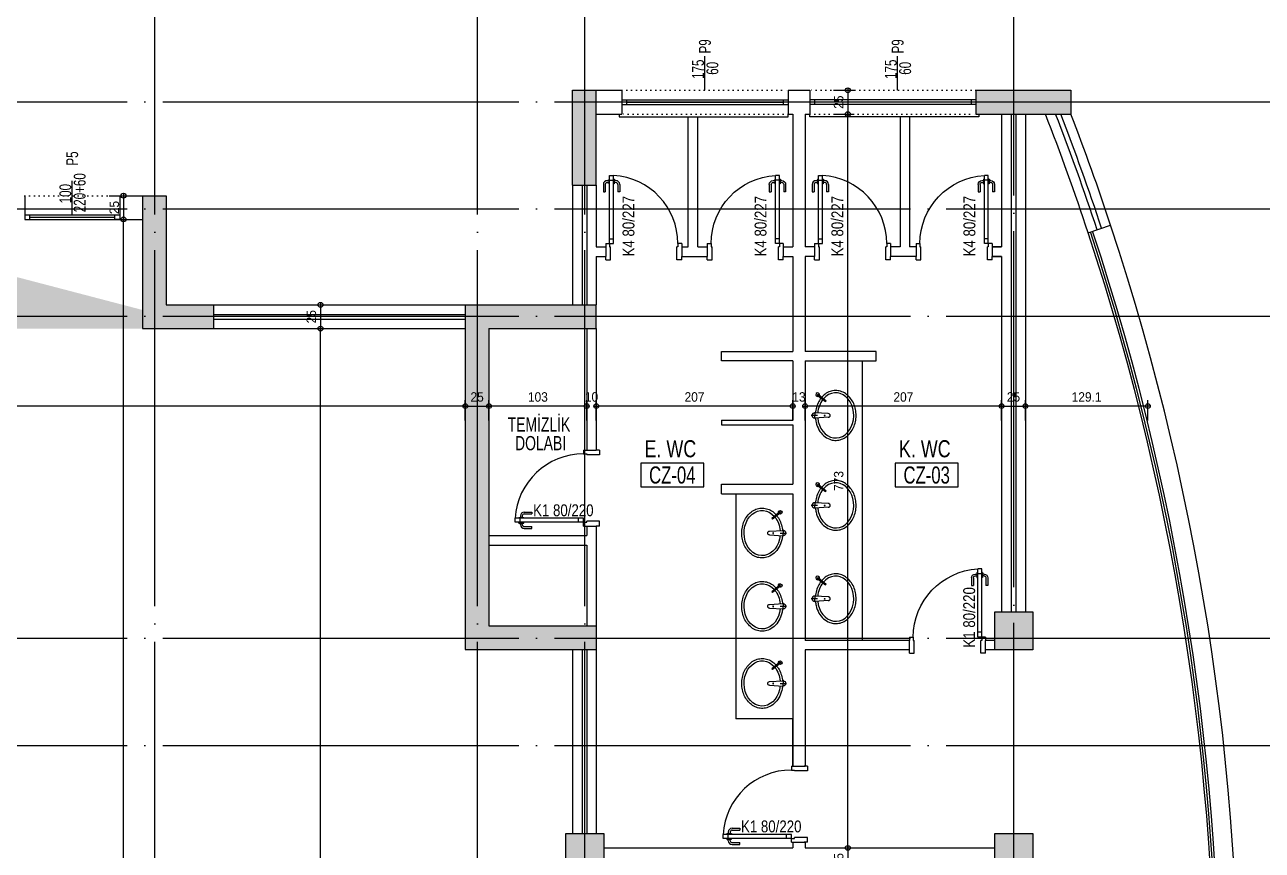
# Model space of a CAD drawing. Extents: x 460786 to 545292, y 30998 to 41694.
# Drawn here: x 492993 to 494297, y 40105 to 40974 of the extents above; entities that cross this region are included whole.
import ezdxf
from ezdxf.enums import TextEntityAlignment as Align

# ---------------------------------------------------------------- set-up
doc = ezdxf.new("R2010")
doc.units = 0
doc.header["$LTSCALE"] = 50
doc.header["$MEASUREMENT"] = 0
doc.header["$PDMODE"] = 35
doc.linetypes.add('DASHDOT', pattern=[5.5, 5, -0.25, 0, -0.25])
doc.linetypes.add('DASHED', pattern=[0.1, 0, -0.1])
doc.layers.get('0').update_dxf_attribs({"linetype": 'CONTINUOUS'})
doc.layers.get('Defpoints').update_dxf_attribs({"linetype": 'CONTINUOUS'})
for name, color, linetype in [('A-Aks Dikey', 12, 'DASHDOT'), ('A-Aks Yatay', 12, 'DASHDOT'), ('A-Betonarme', 6, 'CONTINUOUS'), ('A-Cam', 160, 'CONTINUOUS'), ('A-Dash', 9, 'DASHED'), ('A-Duvar', 7, 'CONTINUOUS'), ('A-Gör 2', 40, 'CONTINUOUS'), ('A-Kapı', 2, 'CONTINUOUS'), ('A-mahal adi', 1, 'CONTINUOUS'), ('A-mahal no', 4, 'CONTINUOUS'), ('A-Olcu  IC Yatay', 8, 'CONTINUOUS'), ('A-Olcu Ic Dikey', 8, 'CONTINUOUS'), ('A-Poz-Kapı', 4, 'CONTINUOUS'), ('A-Poz-Pen', 4, 'CONTINUOUS'), ('A-Tarama 1', 9, 'CONTINUOUS'), ('A-Tefris Sıhhi', 100, 'CONTINUOUS'), ('A-Yazı 1', 200, 'CONTINUOUS')]:
    doc.layers.add(name, color=color, linetype=linetype)
for name, color, linetype, plot in [('tefris adı', 243, 'CONTINUOUS', False), ('tefris bilgi', 243, 'CONTINUOUS', False), ('tefris poz no', 243, 'CONTINUOUS', False)]:
    doc.layers.add(name, color=color, linetype=linetype, plot=plot)
doc.styles.add('blkan', font='arial.ttf', dxfattribs={"width": 0.9, "height": 12.5})
doc.styles.get("Standard").update_dxf_attribs({"font": 'arial.ttf', "width": 0.9})
doc.dimstyles.new('EXIT', dxfattribs={"dimscale": 50, "dimtxt": 0.23, "dimasz": 0.03, "dimexe": 0.125, "dimexo": 0.5, "dimgap": 0.09, "dimtad": 1, "dimzin": 1, "dimdsep": 46, "dimtxsty": 'Standard', "dimblk": 'TICK', "dimcen": 0.2, "dimadec": 0, "dimazin": 0, "dimtfac": 1, "dimtix": 1, "dimtofl": 0, "dimtmove": 2, "dimatfit": 3, "dimldrblk": 'TICK', "dimfxl": 1, "dimtolj": 1, "dimtzin": 1, "dimarcsym": 0})
pattern_1 = [(225, (-3046.124, 1950.459), (5.30330086, -5.30330086), []), (225, (-3051.4276, 1950.459), (5.30330086, -5.30330086), [3.75, -1.875])]

# ---------------------------------------------------------------- blocks, each defined once
blk = doc.blocks.new('poz-pk1')
blk.add_line((24.3, 28.7), (24.3, -5.7))
at = {"width": 0.7}
for p in [(17, 10), (31.5, 10)]:
    blk.add_attdef('YAZı', text='', height=12, rotation=90, dxfattribs=at).set_placement(p, align=Align.MIDDLE_CENTER)
blk.add_attdef('POZ', text='', height=12, dxfattribs=at).set_placement((24.3, -14.4), align=Align.MIDDLE_CENTER)
blk = doc.blocks.new('kapı L 80p 10')
at = {"ltscale": 20}
for p, q in [((-2.5, 65.9), (-2.5, 57.9)), ((-0.5, 65.9), (-0.5, 57.9)), ((1.5, 69.9), (3.2, 69.9)), ((1.5, 67.9), (3.2, 67.9)), ((3.2, 71.4), (4, 71.4)), ((3.2, 71.4), (3.2, 66.4)), ((3.2, 66.4), (4, 66.4)), ((3.2, 66.4), (4, 66.4)), ((4, 75.4), (8.2, 75.4)), ((4, 3.5), (4, 75.4)), ((4, 70.2), (8.2, 70.2)), ((8.2, 3.5), (8.2, 75.4)), ((9, 71.4), (8.2, 71.4)), ((9, 66.4), (8.2, 66.4)), ((9, 71.4), (9, 66.4)), ((10.7, 69.9), (9, 69.9)), ((10.7, 67.9), (9, 67.9)), ((12.7, 65.9), (12.7, 57.9)), ((14.7, 65.9), (14.7, 57.9)), ((-2.5, 57.9), (-0.5, 57.9)), ((14.7, 57.9), (12.7, 57.9)), ((0, 3.5), (4, 3.5)), ((0, 3.5), (0, 0)), ((4, 8.7), (8.2, 8.7)), ((4, 3.5), (8.2, 3.5)), ((4, 3.5), (4, 0)), ((80, 3.5), (76, 3.5)), ((76, 3.5), (76, 0)), ((80, 3.5), (80, 0)), ((0, -13.5), (0, -10)), ((4, 0), (5, 0)), ((5, -13.5), (5, 0)), ((75, -13.5), (75, 0)), ((76, 0), (75, 0)), ((80, -13.5), (80, -10)), ((0, -13.5), (5, -13.5)), ((80, -13.5), (75, -13.5))]:
    blk.add_line(p, q, dxfattribs=at)
for centre, radius, start, end in [((1.5, 65.9), 4, 90, 180), ((1.5, 65.9), 2, 90, 180), ((10.7, 65.9), 4, 0, 90), ((10.7, 65.9), 2, 0, 90)]:
    blk.add_arc(centre, radius, start, end, dxfattribs=at)
blk.add_arc((4, 3.5), 72, 360, 86.6558)
at = {"layer": 'A-Poz-Kapı', "width": 0.8}
blk.add_attdef('POZNO', (30.2, -10), '', height=12.5, rotation=90, dxfattribs=at)
blk = doc.blocks.new('lvp-6 p dikey')
for p, q in [((-3.3, -7.9), (0, -7.9)), ((-2, -22.2), (-2.8, -7.9)), ((0, -11), (0, -4.3)), ((0, -10.1), (0, -5.7)), ((3.3, -7.9), (0, -7.9)), ((2, -22.2), (2.8, -7.9)), ((21.4, -10.6), (14.6, -19.2)), ((22.4, -11.4), (15.3, -19.8)), ((22.4, -11.4), (21.4, -10.6)), ((15.3, -19.8), (14.6, -19.2))]:
    blk.add_line(p, q)
blk.add_arc((21.9, -11), 1.9, 250.2288, 211.4873)
for centre, major_axis, ratio, start_param, end_param in [((0, -30), (23.8, 0), 0.8, 1.680067, 7.024373), ((0, -7.9), (0, 2.76), 1, 0.000081, 1.570877), ((0, -7.9), (0, 2.76), 1, -1.570768, 0.000028), ((0, -30), (23.8, 0), 0.8, 7.070939, 7.744711), ((0, -22.2), (0, 2), 1, 1.570736, 3.141532), ((-0.1, -18.4), (-0.336, 0.336), 1, -0.785398, 5.497787), ((0, -22.2), (0, 2), 1, 3.141653, 4.712449)]:
    blk.add_ellipse(centre, major_axis=major_axis, ratio=ratio, start_param=start_param, end_param=end_param)
for points, knots in [([(-2.8, -8.6), (-4.3, -8.8), (-5.8, -9), (-10.1, -10), (-12.7, -11), (-17.4, -13.7), (-19.5, -15.4), (-22.9, -19.2), (-24.2, -21.4), (-25.8, -25.5), (-26.2, -27.4), (-26.3, -31.1), (-26.1, -33), (-25.1, -36.7), (-24.3, -38.4), (-22.1, -41.7), (-20.8, -43.2), (-17.8, -45.9), (-16.1, -47.1), (-12.4, -49.1), (-10.4, -49.8), (-6.2, -51), (-4, -51.3), (0.3, -51.6), (2.5, -51.5), (6.9, -50.8), (9, -50.3), (13, -48.8), (14.9, -47.8), (18.3, -45.5), (19.8, -44.2), (22.5, -41.2), (23.6, -39.6), (25.3, -36.1), (25.8, -34.3), (26.3, -30.6), (26.3, -28.7), (25.6, -24.9), (25, -23.1), (23.2, -19.7), (22, -18.1), (20.2, -16.2), (19.7, -15.7), (19.1, -15.3)], [1.680067, 1.680067, 1.680067, 1.680067, 1.858824, 1.858824, 2.18991, 2.18991, 2.520996, 2.520996, 2.852082, 2.852082, 3.10751, 3.10751, 3.362939, 3.362939, 3.618367, 3.618367, 3.873796, 3.873796, 4.129224, 4.129224, 4.384653, 4.384653, 4.640081, 4.640081, 4.89551, 4.89551, 5.150938, 5.150938, 5.406367, 5.406367, 5.661795, 5.661795, 5.917224, 5.917224, 6.172652, 6.172652, 6.428081, 6.428081, 6.683509, 6.683509, 6.938938, 6.938938, 7.026171, 7.026171, 7.026171, 7.026171]), ([(18.3, -14.6), (17.5, -14), (16.7, -13.4), (14.1, -11.8), (12.2, -10.9), (8.1, -9.5), (6, -9), (3.5, -8.7), (3.1, -8.7), (2.8, -8.6)], [7.071568, 7.071568, 7.071568, 7.071568, 7.1943663, 7.1943663, 7.4497948, 7.4497948, 7.7052233, 7.7052233, 7.7447106, 7.7447106, 7.7447106, 7.7447106])]:
    blk.add_open_spline(points, degree=3, knots=knots)
at = {"layer": 'tefris adı', "width": 0.8}
for tag, p in [('LAVABOADI', (-39.5, -31.7)), ('BATARYA', (-14, -31.7)), ('SABUNLUK', (10.9, -29.4))]:
    blk.add_attdef(tag, text='', height=5, rotation=90, dxfattribs=at).set_placement(p, align=Align.MIDDLE)
at = {"layer": 'tefris bilgi', "width": 0.8, "flags": 1}
for tag, p in [('KATEGORI', (34.5, -30.9)), ('NOT', (43.1, -30.9))]:
    blk.add_attdef(tag, text='', height=5, rotation=90, dxfattribs=at).set_placement(p, align=Align.MIDDLE)
at = {"layer": 'tefris poz no', "width": 0.8}
for p in [(-31.9, -31.7), (-6.3, -31.7), (18.5, -29.4)]:
    blk.add_attdef('POZNO', text='', height=5, rotation=90, dxfattribs=at).set_placement(p, align=Align.MIDDLE)
blk = doc.blocks.new('mahal adı')
at = {"layer": 'A-mahal no'}
blk.add_lwpolyline([(-75.6, -73.4), (89.9, -73.4), (89.9, -10.9), (-75.6, -10.9)], close=True, dxfattribs=at)
at = {"layer": 'A-mahal adi', "width": 0.75}
for p in [(2.1, 88.8), (2.1, 27)]:
    blk.add_attdef('MAHALADI', text='', height=45, dxfattribs=at).set_placement(p, align=Align.MIDDLE_CENTER)
at = {"layer": 'A-mahal no', "width": 0.7}
blk.add_attdef('MAHALNO', text='', height=45, dxfattribs=at).set_placement((7.1, -42.1), align=Align.MIDDLE_CENTER)
blk = doc.blocks.new('TICK', base_point=(53.7, 38.06))
blk.add_line((55.37, 38.06), (52.04, 38.06))
blk.add_circle((53.7, 38.06), 1.67)
blk = doc.blocks.new('*D972')
at = {"layer": 'A-Olcu Ic Dikey', "color": 0, "lineweight": -2, "transparency": 16777216}
for p, q in [((493082.1, 40769.2), (493103.4, 40769.2)), ((493097.1, 38984.7), (493097.1, 40767.7)), ((493082.1, 38983.2), (493103.4, 38983.2))]:
    blk.add_line(p, q, dxfattribs=at)
at = {"layer": 'Defpoints', "color": 0, "transparency": 16777216}
for p in [(493057.1, 40769.2), (493097.1, 40769.2), (493057.1, 38983.2)]:
    blk.add_point(p, dxfattribs=at)
at = {"layer": 'A-Olcu Ic Dikey', "color": 0, "lineweight": -2, "transparency": 16777216, "xscale": 1.5, "yscale": 1.5, "zscale": 1.5}
for p, rotation in [((493097.1, 40769.2), 90), ((493097.1, 38983.2), 270)]:
    blk.add_blockref('TICK', p, dxfattribs=dict(at, rotation=rotation))
at = {"layer": 'A-Olcu Ic Dikey', "color": 0, "transparency": 16777216, "insert": (493087.5, 39876.2), "char_height": 10, "attachment_point": 5, "rotation": 90}
blk.add_mtext('\\A1;1786', dxfattribs=at)
blk = doc.blocks.new('*D974')
at = {"layer": 'A-Olcu Ic Dikey', "color": 0, "lineweight": -2, "transparency": 16777216}
for p, q in [((493082.1, 40794.2), (493103.4, 40794.2)), ((493097.1, 40792.7), (493097.1, 40770.7)), ((493082.1, 40769.2), (493103.4, 40769.2))]:
    blk.add_line(p, q, dxfattribs=at)
at = {"layer": 'Defpoints', "color": 0, "transparency": 16777216}
for p in [(493057.1, 40794.2), (493057.1, 40769.2), (493097.1, 40769.2)]:
    blk.add_point(p, dxfattribs=at)
at = {"layer": 'A-Olcu Ic Dikey', "color": 0, "lineweight": -2, "transparency": 16777216, "xscale": 1.5, "yscale": 1.5, "zscale": 1.5}
for p, rotation in [((493097.1, 40794.2), 90), ((493097.1, 40769.2), 270)]:
    blk.add_blockref('TICK', p, dxfattribs=dict(at, rotation=rotation))
at = {"layer": 'A-Olcu Ic Dikey', "color": 0, "transparency": 16777216, "insert": (493087.5, 40781.7), "char_height": 10, "attachment_point": 5, "rotation": 90}
blk.add_mtext('\\A1;25', dxfattribs=at)
blk = doc.blocks.new('*D975')
at = {"layer": 'A-Olcu Ic Dikey', "color": 0, "lineweight": -2, "transparency": 16777216}
for p, q in [((493289.6, 40654.2), (493310.9, 40654.2)), ((493304.6, 39097.7), (493304.6, 40652.7)), ((493289.6, 39096.2), (493310.9, 39096.2))]:
    blk.add_line(p, q, dxfattribs=at)
at = {"layer": 'Defpoints', "color": 0, "transparency": 16777216}
for p in [(493264.6, 40654.2), (493304.6, 40654.2), (493264.6, 39096.2)]:
    blk.add_point(p, dxfattribs=at)
at = {"layer": 'A-Olcu Ic Dikey', "color": 0, "lineweight": -2, "transparency": 16777216, "xscale": 1.5, "yscale": 1.5, "zscale": 1.5}
for p, rotation in [((493304.6, 40654.2), 90), ((493304.6, 39096.2), 270)]:
    blk.add_blockref('TICK', p, dxfattribs=dict(at, rotation=rotation))
at = {"layer": 'A-Olcu Ic Dikey', "color": 0, "transparency": 16777216, "insert": (493295, 39875.2), "char_height": 10, "attachment_point": 5, "rotation": 90}
blk.add_mtext('\\A1;1558', dxfattribs=at)
blk = doc.blocks.new('*D976')
at = {"layer": 'A-Olcu Ic Dikey', "color": 0, "lineweight": -2, "transparency": 16777216}
for p, q in [((493289.6, 40679.2), (493310.9, 40679.2)), ((493304.6, 40677.7), (493304.6, 40655.7)), ((493289.6, 40654.2), (493310.9, 40654.2))]:
    blk.add_line(p, q, dxfattribs=at)
at = {"layer": 'Defpoints', "color": 0, "transparency": 16777216}
for p in [(493264.6, 40679.2), (493264.6, 40654.2), (493304.6, 40654.2)]:
    blk.add_point(p, dxfattribs=at)
at = {"layer": 'A-Olcu Ic Dikey', "color": 0, "lineweight": -2, "transparency": 16777216, "xscale": 1.5, "yscale": 1.5, "zscale": 1.5}
for p, rotation in [((493304.6, 40679.2), 90), ((493304.6, 40654.2), 270)]:
    blk.add_blockref('TICK', p, dxfattribs=dict(at, rotation=rotation))
at = {"layer": 'A-Olcu Ic Dikey', "color": 0, "transparency": 16777216, "insert": (493295, 40666.7), "char_height": 10, "attachment_point": 5, "rotation": 90}
blk.add_mtext('\\A1;25', dxfattribs=at)
blk = doc.blocks.new('*D981')
at = {"layer": 'A-Olcu Ic Dikey', "color": 0, "lineweight": -2, "transparency": 16777216}
for p, q in [((493845.1, 40880.2), (493866.3, 40880.2)), ((493860.1, 40108.7), (493860.1, 40878.7)), ((493845.1, 40107.2), (493866.3, 40107.2))]:
    blk.add_line(p, q, dxfattribs=at)
at = {"layer": 'Defpoints', "color": 0, "transparency": 16777216}
for p in [(493820.1, 40880.2), (493860.1, 40880.2), (493820.1, 40107.2)]:
    blk.add_point(p, dxfattribs=at)
at = {"layer": 'A-Olcu Ic Dikey', "color": 0, "lineweight": -2, "transparency": 16777216, "xscale": 1.5, "yscale": 1.5, "zscale": 1.5}
for p, rotation in [((493860.1, 40880.2), 90), ((493860.1, 40107.2), 270)]:
    blk.add_blockref('TICK', p, dxfattribs=dict(at, rotation=rotation))
at = {"layer": 'A-Olcu Ic Dikey', "color": 0, "transparency": 16777216, "insert": (493850.5, 40493.7), "char_height": 10, "attachment_point": 5, "rotation": 90}
blk.add_mtext('\\A1;773', dxfattribs=at)
blk = doc.blocks.new('*D982')
at = {"layer": 'A-Olcu Ic Dikey', "color": 0, "lineweight": -2, "transparency": 16777216}
for p, q in [((493845.1, 40905.2), (493866.3, 40905.2)), ((493860.1, 40903.7), (493860.1, 40881.7)), ((493845.1, 40880.2), (493866.3, 40880.2))]:
    blk.add_line(p, q, dxfattribs=at)
at = {"layer": 'Defpoints', "color": 0, "transparency": 16777216}
for p in [(493820.1, 40905.2), (493820.1, 40880.2), (493860.1, 40880.2)]:
    blk.add_point(p, dxfattribs=at)
at = {"layer": 'A-Olcu Ic Dikey', "color": 0, "lineweight": -2, "transparency": 16777216, "xscale": 1.5, "yscale": 1.5, "zscale": 1.5}
for p, rotation in [((493860.1, 40905.2), 90), ((493860.1, 40880.2), 270)]:
    blk.add_blockref('TICK', p, dxfattribs=dict(at, rotation=rotation))
at = {"layer": 'A-Olcu Ic Dikey', "color": 0, "transparency": 16777216, "insert": (493850.5, 40892.7), "char_height": 10, "attachment_point": 5, "rotation": 90}
blk.add_mtext('\\A1;25', dxfattribs=at)
blk = doc.blocks.new('*D983')
at = {"layer": 'A-Olcu Ic Dikey', "color": 0, "lineweight": -2, "transparency": 16777216}
for p, q in [((493845.1, 40107.2), (493866.3, 40107.2)), ((493860.1, 40105.7), (493860.1, 40083.7)), ((493845.1, 40082.2), (493866.3, 40082.2))]:
    blk.add_line(p, q, dxfattribs=at)
at = {"layer": 'Defpoints', "color": 0, "transparency": 16777216}
for p in [(493820.1, 40107.2), (493820.1, 40082.2), (493860.1, 40082.2)]:
    blk.add_point(p, dxfattribs=at)
at = {"layer": 'A-Olcu Ic Dikey', "color": 0, "lineweight": -2, "transparency": 16777216, "xscale": 1.5, "yscale": 1.5, "zscale": 1.5}
for p, rotation in [((493860.1, 40107.2), 90), ((493860.1, 40082.2), 270)]:
    blk.add_blockref('TICK', p, dxfattribs=dict(at, rotation=rotation))
at = {"layer": 'A-Olcu Ic Dikey', "color": 0, "transparency": 16777216, "insert": (493850.5, 40094.7), "char_height": 10, "attachment_point": 5, "rotation": 90}
blk.add_mtext('\\A1;25', dxfattribs=at)
blk = doc.blocks.new('*D1008')
at = {"layer": 'A-Olcu  IC Yatay', "color": 0, "lineweight": -2, "transparency": 16777216}
for p, q in [((491446.1, 40557.5), (491446.1, 40578.7)), ((493455.6, 40572.5), (491447.6, 40572.5)), ((493457.1, 40557.5), (493457.1, 40578.7))]:
    blk.add_line(p, q, dxfattribs=at)
at = {"layer": 'Defpoints', "color": 0, "transparency": 16777216}
for p in [(491446.1, 40572.5), (491446.1, 40532.5), (493457.1, 40532.5)]:
    blk.add_point(p, dxfattribs=at)
at = {"layer": 'A-Olcu  IC Yatay', "color": 0, "lineweight": -2, "transparency": 16777216, "xscale": 1.5, "yscale": 1.5, "zscale": 1.5}
for p, rotation in [((491446.1, 40572.5), 180.0000000059365), ((493457.1, 40572.5), 5.936531266570455e-09)]:
    blk.add_blockref('TICK', p, dxfattribs=dict(at, rotation=rotation))
at = {"layer": 'A-Olcu  IC Yatay', "color": 0, "transparency": 16777216, "insert": (492451.6, 40582.1), "char_height": 10, "attachment_point": 5, "rotation": 0}
blk.add_mtext('\\A1;2011', dxfattribs=at)
blk = doc.blocks.new('*D1009')
at = {"layer": 'A-Olcu  IC Yatay', "color": 0, "lineweight": -2, "transparency": 16777216}
for p, q in [((493457.1, 40557.5), (493457.1, 40578.7)), ((493458.6, 40572.5), (493480.6, 40572.5)), ((493482.1, 40557.5), (493482.1, 40578.7))]:
    blk.add_line(p, q, dxfattribs=at)
at = {"layer": 'Defpoints', "color": 0, "transparency": 16777216}
for p in [(493482.1, 40572.5), (493457.1, 40532.5), (493482.1, 40532.5)]:
    blk.add_point(p, dxfattribs=at)
at = {"layer": 'A-Olcu  IC Yatay', "color": 0, "lineweight": -2, "transparency": 16777216, "xscale": 1.5, "yscale": 1.5, "zscale": 1.5, "rotation": 180}
blk.add_blockref('TICK', (493457.1, 40572.5), dxfattribs=at)
at = {"layer": 'A-Olcu  IC Yatay', "color": 0, "lineweight": -2, "transparency": 16777216, "xscale": 1.5, "yscale": 1.5, "zscale": 1.5}
blk.add_blockref('TICK', (493482.1, 40572.5), dxfattribs=at)
at = {"layer": 'A-Olcu  IC Yatay', "color": 0, "transparency": 16777216, "insert": (493469.6, 40582.1), "char_height": 10, "attachment_point": 5}
blk.add_mtext('\\A1;25', dxfattribs=at)
blk = doc.blocks.new('*D1010')
at = {"layer": 'A-Olcu  IC Yatay', "color": 0, "lineweight": -2, "transparency": 16777216}
for p, q in [((493482.1, 40557.5), (493482.1, 40578.7)), ((493583.6, 40572.5), (493483.6, 40572.5)), ((493585.1, 40557.5), (493585.1, 40578.7))]:
    blk.add_line(p, q, dxfattribs=at)
at = {"layer": 'Defpoints', "color": 0, "transparency": 16777216}
for p in [(493482.1, 40572.5), (493482.1, 40532.5), (493585.1, 40532.5)]:
    blk.add_point(p, dxfattribs=at)
at = {"layer": 'A-Olcu  IC Yatay', "color": 0, "lineweight": -2, "transparency": 16777216, "xscale": 1.5, "yscale": 1.5, "zscale": 1.5}
for p, rotation in [((493482.1, 40572.5), 180.0000000059335), ((493585.1, 40572.5), 5.933493696375081e-09)]:
    blk.add_blockref('TICK', p, dxfattribs=dict(at, rotation=rotation))
at = {"layer": 'A-Olcu  IC Yatay', "color": 0, "transparency": 16777216, "insert": (493533.6, 40582.1), "char_height": 10, "attachment_point": 5, "rotation": 0}
blk.add_mtext('\\A1;103', dxfattribs=at)
blk = doc.blocks.new('*D1011')
at = {"layer": 'A-Olcu  IC Yatay', "color": 0, "lineweight": -2, "transparency": 16777216}
for p, q in [((493583.6, 40572.5), (493582.1, 40572.5)), ((493585.1, 40557.5), (493585.1, 40578.7)), ((493595.1, 40557.5), (493595.1, 40578.7)), ((493596.6, 40572.5), (493598.1, 40572.5))]:
    blk.add_line(p, q, dxfattribs=at)
at = {"layer": 'Defpoints', "color": 0, "transparency": 16777216}
for p in [(493595.1, 40572.5), (493585.1, 40532.5), (493595.1, 40532.5)]:
    blk.add_point(p, dxfattribs=at)
at = {"layer": 'A-Olcu  IC Yatay', "color": 0, "lineweight": -2, "transparency": 16777216, "xscale": 1.5, "yscale": 1.5, "zscale": 1.5}
blk.add_blockref('TICK', (493585.1, 40572.5), dxfattribs=at)
at = {"layer": 'A-Olcu  IC Yatay', "color": 0, "lineweight": -2, "transparency": 16777216, "xscale": 1.5, "yscale": 1.5, "zscale": 1.5, "rotation": 180}
blk.add_blockref('TICK', (493595.1, 40572.5), dxfattribs=at)
at = {"layer": 'A-Olcu  IC Yatay', "color": 0, "transparency": 16777216, "insert": (493590.1, 40582.1), "char_height": 10, "attachment_point": 5}
blk.add_mtext('\\A1;10', dxfattribs=at)
blk = doc.blocks.new('*D1012')
at = {"layer": 'A-Olcu  IC Yatay', "color": 0, "lineweight": -2, "transparency": 16777216}
for p, q in [((493595.1, 40557.5), (493595.1, 40578.7)), ((493800.6, 40572.5), (493596.6, 40572.5)), ((493802.1, 40557.5), (493802.1, 40578.7))]:
    blk.add_line(p, q, dxfattribs=at)
at = {"layer": 'Defpoints', "color": 0, "transparency": 16777216}
for p in [(493595.1, 40572.5), (493595.1, 40532.5), (493802.1, 40532.5)]:
    blk.add_point(p, dxfattribs=at)
at = {"layer": 'A-Olcu  IC Yatay', "color": 0, "lineweight": -2, "transparency": 16777216, "xscale": 1.5, "yscale": 1.5, "zscale": 1.5}
for p, rotation in [((493595.1, 40572.5), 180.0000000059188), ((493802.1, 40572.5), 5.91886539780262e-09)]:
    blk.add_blockref('TICK', p, dxfattribs=dict(at, rotation=rotation))
at = {"layer": 'A-Olcu  IC Yatay', "color": 0, "transparency": 16777216, "insert": (493698.6, 40582.1), "char_height": 10, "attachment_point": 5, "rotation": 0}
blk.add_mtext('\\A1;207', dxfattribs=at)
blk = doc.blocks.new('*D1013')
at = {"layer": 'A-Olcu  IC Yatay', "color": 0, "lineweight": -2, "transparency": 16777216}
for p, q in [((493800.6, 40572.5), (493799.1, 40572.5)), ((493802.1, 40557.5), (493802.1, 40578.7)), ((493815.1, 40557.5), (493815.1, 40578.7)), ((493816.6, 40572.5), (493818.1, 40572.5))]:
    blk.add_line(p, q, dxfattribs=at)
at = {"layer": 'Defpoints', "color": 0, "transparency": 16777216}
for p in [(493815.1, 40572.5), (493802.1, 40532.5), (493815.1, 40532.5)]:
    blk.add_point(p, dxfattribs=at)
at = {"layer": 'A-Olcu  IC Yatay', "color": 0, "lineweight": -2, "transparency": 16777216, "xscale": 1.5, "yscale": 1.5, "zscale": 1.5}
blk.add_blockref('TICK', (493802.1, 40572.5), dxfattribs=at)
at = {"layer": 'A-Olcu  IC Yatay', "color": 0, "lineweight": -2, "transparency": 16777216, "xscale": 1.5, "yscale": 1.5, "zscale": 1.5, "rotation": 180}
blk.add_blockref('TICK', (493815.1, 40572.5), dxfattribs=at)
at = {"layer": 'A-Olcu  IC Yatay', "color": 0, "transparency": 16777216, "insert": (493808.6, 40582.1), "char_height": 10, "attachment_point": 5}
blk.add_mtext('\\A1;13', dxfattribs=at)
blk = doc.blocks.new('*D1014')
at = {"layer": 'A-Olcu  IC Yatay', "color": 0, "lineweight": -2, "transparency": 16777216}
for p, q in [((493815.1, 40557.5), (493815.1, 40578.7)), ((494020.6, 40572.5), (493816.6, 40572.5)), ((494022.1, 40557.5), (494022.1, 40578.7))]:
    blk.add_line(p, q, dxfattribs=at)
at = {"layer": 'Defpoints', "color": 0, "transparency": 16777216}
for p in [(493815.1, 40572.5), (493815.1, 40532.5), (494022.1, 40532.5)]:
    blk.add_point(p, dxfattribs=at)
at = {"layer": 'A-Olcu  IC Yatay', "color": 0, "lineweight": -2, "transparency": 16777216, "xscale": 1.5, "yscale": 1.5, "zscale": 1.5}
for p, rotation in [((493815.1, 40572.5), 180.000000005931), ((494022.1, 40572.5), 5.931015678584117e-09)]:
    blk.add_blockref('TICK', p, dxfattribs=dict(at, rotation=rotation))
at = {"layer": 'A-Olcu  IC Yatay', "color": 0, "transparency": 16777216, "insert": (493918.6, 40582.1), "char_height": 10, "attachment_point": 5, "rotation": 0}
blk.add_mtext('\\A1;207', dxfattribs=at)
blk = doc.blocks.new('*D1015')
at = {"layer": 'A-Olcu  IC Yatay', "color": 0, "lineweight": -2, "transparency": 16777216}
for p, q in [((494022.1, 40557.5), (494022.1, 40578.7)), ((494023.6, 40572.5), (494045.6, 40572.5)), ((494047.1, 40557.5), (494047.1, 40578.7))]:
    blk.add_line(p, q, dxfattribs=at)
at = {"layer": 'Defpoints', "color": 0, "transparency": 16777216}
for p in [(494047.1, 40572.5), (494022.1, 40532.5), (494047.1, 40532.5)]:
    blk.add_point(p, dxfattribs=at)
at = {"layer": 'A-Olcu  IC Yatay', "color": 0, "lineweight": -2, "transparency": 16777216, "xscale": 1.5, "yscale": 1.5, "zscale": 1.5, "rotation": 180}
blk.add_blockref('TICK', (494022.1, 40572.5), dxfattribs=at)
at = {"layer": 'A-Olcu  IC Yatay', "color": 0, "lineweight": -2, "transparency": 16777216, "xscale": 1.5, "yscale": 1.5, "zscale": 1.5}
blk.add_blockref('TICK', (494047.1, 40572.5), dxfattribs=at)
at = {"layer": 'A-Olcu  IC Yatay', "color": 0, "transparency": 16777216, "insert": (494034.6, 40582.1), "char_height": 10, "attachment_point": 5}
blk.add_mtext('\\A1;25', dxfattribs=at)
blk = doc.blocks.new('*D1016')
at = {"layer": 'A-Olcu  IC Yatay', "color": 0, "lineweight": -2, "transparency": 16777216}
for p, q in [((494047.1, 40557.5), (494047.1, 40578.7)), ((494174.7, 40572.5), (494048.6, 40572.5)), ((494176.2, 40557.5), (494176.2, 40578.7))]:
    blk.add_line(p, q, dxfattribs=at)
at = {"layer": 'Defpoints', "color": 0, "transparency": 16777216}
for p in [(494047.1, 40572.5), (494047.1, 40532.5), (494176.2, 40532.5)]:
    blk.add_point(p, dxfattribs=at)
at = {"layer": 'A-Olcu  IC Yatay', "color": 0, "lineweight": -2, "transparency": 16777216, "xscale": 1.5, "yscale": 1.5, "zscale": 1.5}
for p, rotation in [((494047.1, 40572.5), 180.0000000059204), ((494176.2, 40572.5), 5.92046411895808e-09)]:
    blk.add_blockref('TICK', p, dxfattribs=dict(at, rotation=rotation))
at = {"layer": 'A-Olcu  IC Yatay', "color": 0, "transparency": 16777216, "insert": (494111.6, 40582.1), "char_height": 10, "attachment_point": 5, "rotation": 0}
blk.add_mtext('\\A1;129.1', dxfattribs=at)

msp = doc.modelspace()

# ---------------------------------------------------------------- hatches: boundary and pattern name
at = {"layer": 'A-Tarama 1'}
h = msp.add_hatch(dxfattribs=at)
h.set_pattern_fill('ANSI33', color=256, scale=30, angle=180, style=0)
h.set_pattern_definition(pattern_1)
h.paths.add_polyline_path([(493603.08, 39669.2), (493563.08, 39669.2), (493563.08, 39629.2), (493603.08, 39629.2)])
h.paths.add_polyline_path([(494055.08, 39662.2), (494015.08, 39662.2), (494015.08, 39622.2), (494055.08, 39622.2)])
h.paths.add_polyline_path([(493603.08, 40122.2), (493563.08, 40122.2), (493563.08, 40082.2), (493603.08, 40082.2)])
h.paths.add_polyline_path([(494055.08, 40122.2), (494015.08, 40122.2), (494015.08, 40082.2), (494055.08, 40082.2)])
h.paths.add_polyline_path([(494055.08, 40355.7), (494015.08, 40355.7), (494015.08, 40315.7), (494055.08, 40315.7)])
h.paths.add_polyline_path([(493595.08, 40905.2), (493570.08, 40905.2), (493570.08, 40805.2), (493595.08, 40805.2)])
h.paths.add_polyline_path([(494095.08, 40905.2), (493995.08, 40905.2), (493995.08, 40880.2), (494095.08, 40880.2)])
h.paths.add_polyline_path([(491785.08, 40794.17), (491760.08, 40794.17), (491760.08, 40679.2), (491710.08, 40679.2), (491710.08, 40654.2), (491785.08, 40654.2)])
h = msp.add_hatch(color=256, dxfattribs=at)
h.dxf.hatch_style = 1
h.paths.add_polyline_path([(491710.08, 40679.2), (491760.08, 40679.2)], flags=17)
h.paths.add_polyline_path([(491710.08, 40654.2), (491785.08, 40654.2)], flags=17)
h.paths.add_polyline_path([(493117.08, 40654.2), (493192.08, 40654.2)], flags=16)
h.paths.add_polyline_path([(493117.08, 40654.2), (493192.08, 40654.2), (493192.08, 40679.2), (493142.08, 40679.2), (493142.08, 40794.17), (493117.08, 40794.17)], flags=17)
edge = h.paths.add_edge_path()
edge.add_line((493117.08, 40654.2), (493192.08, 40654.2))
edge.add_line((491710.08, 40654.2), (491710.08, 40679.2))
edge.add_line((491760.08, 40794.17), (491784.08, 40794.17))
edge.add_line((491785.08, 40794.17), (491760.08, 40794.17))
edge.add_line((491785.08, 40794.17), (491785.08, 40654.2))
edge.add_line((491760.08, 40794.17), (491760.08, 40679.2))
h = msp.add_hatch(dxfattribs=at)
h.set_pattern_fill('ANSI33', color=256, scale=30, angle=180, style=0)
h.set_pattern_definition(pattern_1)
h.paths.add_polyline_path([(492657.08, 40794.17), (492697.08, 40794.17), (492697.08, 40754.17), (492657.08, 40754.17)], flags=17)
h.paths.add_polyline_path([(492205.08, 40794.17), (492245.08, 40794.17), (492245.08, 40754.17), (492205.08, 40754.17)], flags=17)
h.paths.add_polyline_path([(493192.08, 40654.2), (493192.08, 40679.2), (493142.08, 40679.2), (493142.08, 40794.17), (493117.08, 40794.17), (493117.08, 40654.2)], flags=17)
h.paths.add_polyline_path([(491710.08, 40679.2), (491760.08, 40679.2), (491760.08, 40794.17), (491785.08, 40794.17), (491785.08, 40654.2), (491710.08, 40654.2)], flags=17)
h.paths.add_polyline_path([(491710.08, 40679.2), (491760.08, 40679.2), (491760.08, 40794.17), (491785.08, 40794.17), (491785.08, 40654.2), (491710.08, 40654.2)], flags=17)
h.paths.add_polyline_path([(491785.08, 40654.2), (491710.08, 40654.2)], flags=0)
h.paths.add_polyline_path([(493482.08, 40341.2), (493595.08, 40341.2), (493595.08, 40316.2), (493457.08, 40316.2), (493457.08, 40679.2), (493595.08, 40679.2), (493595.08, 40654.2), (493482.08, 40654.2)])
edge = h.paths.add_edge_path()
edge.add_line((493117.08, 40654.2), (493192.08, 40654.2))
edge.add_line((492657.08, 40794.17), (492697.08, 40794.17))
edge.add_line((492205.08, 40794.17), (492245.08, 40794.17))
edge.add_line((491760.08, 40794.17), (491784.08, 40794.17))
edge.add_line((491710.08, 40679.2), (491760.08, 40679.2))

# ---------------------------------------------------------------- linework, layer by layer
at = {"layer": 'A-Aks Dikey', "ltscale": 1.5}
for p, q in [((493130.08, 37886.28), (493130.08, 41299.23)), ((493470.08, 37886.28), (493470.08, 41299.23)), ((493583.08, 37886.28), (493583.08, 41299.23)), ((494035.08, 37906.28), (494035.08, 41299.23))]:
    msp.add_line(p, q, dxfattribs=at)
at = {"layer": 'A-Aks Yatay', "ltscale": 1.5}
for p, q in [((486949.49, 40893.2), (494804.32, 40893.2)), ((486949.49, 40780.2), (494804.32, 40780.2)), ((486949.49, 40667.2), (494804.32, 40667.2)), ((486949.49, 40328.2), (494804.32, 40328.2)), ((486949.49, 40215.2), (494804.32, 40215.2))]:
    msp.add_line(p, q, dxfattribs=at)
at = {"layer": 'A-Betonarme'}
for p, q in [((493570.08, 40805.2), (493570.08, 40905.2)), ((493570.08, 40905.2), (493595.08, 40905.2)), ((493595.08, 40805.2), (493595.08, 40905.2)), ((493995.08, 40905.2), (493995.08, 40880.2)), ((493995.08, 40905.2), (494095.08, 40905.2)), ((494095.08, 40905.2), (494095.08, 40880.2)), ((493995.08, 40880.2), (494095.08, 40880.2)), ((493570.08, 40805.2), (493595.08, 40805.2)), ((493117.08, 40794.17), (493117.08, 40654.2)), ((493117.08, 40794.17), (493142.08, 40794.17)), ((493142.08, 40794.17), (493142.08, 40679.2)), ((493142.08, 40679.2), (493192.08, 40679.2)), ((493192.08, 40654.2), (493192.08, 40679.2)), ((493457.08, 40679.2), (493457.08, 40316.2)), ((493457.08, 40679.2), (493595.08, 40679.2)), ((493595.08, 40654.2), (493595.08, 40679.2)), ((493117.08, 40654.2), (493192.08, 40654.2)), ((493117.08, 40654.2), (493192.08, 40654.2)), ((493482.08, 40654.2), (493595.08, 40654.2)), ((493482.08, 40654.2), (493482.08, 40341.2)), ((493482.08, 40341.2), (493595.08, 40341.2)), ((493595.08, 40341.2), (493595.08, 40316.2)), ((493457.08, 40316.2), (493595.08, 40316.2))]:
    msp.add_line(p, q, dxfattribs=at)
for points in [[(494015.08, 40355.7), (494055.08, 40355.7), (494055.08, 40315.7), (494015.08, 40315.7)], [(493563.08, 40122.2), (493603.08, 40122.2), (493603.08, 40082.2), (493563.08, 40082.2)], [(494015.08, 40122.2), (494055.08, 40122.2), (494055.08, 40082.2), (494015.08, 40082.2)]]:
    msp.add_lwpolyline(points, close=True, dxfattribs=at)
at = {"layer": 'A-Cam'}
for p, q in [((493622.08, 40895.2), (493797.08, 40895.2)), ((493627.08, 40895.2), (493627.08, 40890.2)), ((493627.08, 40892.7), (493792.08, 40892.7)), ((493792.08, 40895.2), (493792.08, 40890.2)), ((493995.08, 40895.2), (493820.08, 40895.2)), ((493825.08, 40895.2), (493825.08, 40890.2)), ((493990.08, 40892.7), (493825.08, 40892.7)), ((493990.08, 40895.2), (493990.08, 40890.2)), ((493622.08, 40890.2), (493797.08, 40890.2)), ((493995.08, 40890.2), (493820.08, 40890.2)), ((492993.08, 40774.17), (493093.08, 40774.17)), ((492993.08, 40774.17), (492998.08, 40774.17)), ((492993.08, 40769.17), (493093.08, 40769.17)), ((492998.08, 40774.17), (492998.08, 40769.17)), ((492998.08, 40771.67), (493088.08, 40771.67)), ((493088.08, 40769.17), (493088.08, 40774.17)), ((493093.08, 40769.17), (493088.08, 40769.17))]:
    msp.add_line(p, q, dxfattribs=at)
for radius, start in [(2638.47, 338.70537), (2643.47, 338.6578), (2640.97, 338.82401)]:
    msp.add_arc((491608.38, 39926.06), radius, start, 18.31569, dxfattribs=at)
at = {"layer": 'A-Dash'}
for p, q in [((493622.08, 40905.2), (493797.08, 40905.2)), ((493995.08, 40905.2), (493820.08, 40905.2)), ((493797.08, 40880.2), (493622.08, 40880.2)), ((493820.08, 40880.2), (493995.08, 40880.2)), ((492993.08, 40794.17), (493093.08, 40794.17))]:
    msp.add_line(p, q, dxfattribs=at)
at = {"layer": 'A-Duvar'}
for p, q in [((493595.08, 40905.2), (493622.08, 40905.2)), ((493622.08, 40905.2), (493622.08, 40880.2)), ((493797.08, 40905.2), (493797.08, 40880.2)), ((493797.08, 40905.2), (493820.08, 40905.2)), ((493820.08, 40905.2), (493820.08, 40880.2)), ((493595.08, 40880.2), (493622.08, 40880.2)), ((493797.08, 40880.2), (493802.08, 40880.2)), ((493802.08, 40880.2), (493802.08, 40740.2)), ((493815.08, 40880.2), (493815.08, 40740.2)), ((493815.08, 40880.2), (493820.08, 40880.2)), ((494022.08, 40880.2), (494022.08, 40740.2)), ((494032.08, 40880.2), (494032.08, 40355.7)), ((494037.08, 40880.2), (494037.08, 40355.7)), ((494047.08, 40880.2), (494047.08, 40355.7)), ((493692.08, 40740.2), (493692.08, 40877.2)), ((493702.08, 40740.2), (493702.08, 40877.2)), ((493915.08, 40877.2), (493915.08, 40740.2)), ((493925.08, 40877.2), (493925.08, 40740.2)), ((493570.08, 40805.2), (493570.08, 40679.2)), ((493580.08, 40805.2), (493580.08, 40679.2)), ((493585.08, 40805.2), (493585.08, 40679.2)), ((493595.08, 40805.2), (493595.08, 40740.2)), ((492993.08, 40794.17), (492993.08, 40769.17)), ((493093.08, 40794.17), (493093.08, 40769.17)), ((493093.08, 40794.17), (493117.08, 40794.17)), ((493093.08, 40769.17), (493117.08, 40769.17)), ((494113.18, 40755.2), (494136.92, 40763.06)), ((493595.08, 40740.2), (493605.08, 40740.2)), ((493605.08, 40740.2), (493605.08, 40730.2)), ((493605.08, 40740.2), (493605.08, 40730.2)), ((493605.08, 40740.2), (493605.08, 40730.2)), ((493685.08, 40740.2), (493685.08, 40730.2)), ((493685.08, 40740.2), (493692.08, 40740.2)), ((493685.08, 40740.2), (493685.08, 40730.2)), ((493685.08, 40740.2), (493685.08, 40730.2)), ((493702.08, 40740.2), (493712.08, 40740.2)), ((493712.08, 40740.2), (493712.08, 40730.2)), ((493712.08, 40740.2), (493712.08, 40730.2)), ((493792.08, 40740.2), (493792.08, 40730.2)), ((493792.08, 40740.2), (493792.08, 40730.2)), ((493792.08, 40740.2), (493802.08, 40740.2)), ((493825.08, 40740.2), (493815.08, 40740.2)), ((493825.08, 40740.2), (493825.08, 40730.2)), ((493825.08, 40740.2), (493825.08, 40730.2)), ((493905.08, 40740.2), (493905.08, 40730.2)), ((493905.08, 40740.2), (493905.08, 40730.2)), ((493915.08, 40740.2), (493905.08, 40740.2)), ((493932.08, 40740.2), (493925.08, 40740.2)), ((493932.08, 40740.2), (493932.08, 40730.2)), ((493932.08, 40740.2), (493932.08, 40730.2)), ((494022.08, 40740.2), (494012.08, 40740.2)), ((494012.08, 40740.2), (494022.08, 40740.2)), ((494012.08, 40740.2), (494012.08, 40730.2)), ((494012.08, 40740.2), (494012.08, 40730.2)), ((493595.08, 40730.2), (493605.08, 40730.2)), ((493595.08, 40730.2), (493595.08, 40679.2)), ((493685.08, 40730.2), (493712.08, 40730.2)), ((493792.08, 40730.2), (493802.08, 40730.2)), ((493802.08, 40730.2), (493802.08, 40630.2)), ((493825.08, 40730.2), (493815.08, 40730.2)), ((493815.08, 40730.2), (493815.08, 40630.2)), ((493932.08, 40730.2), (493905.08, 40730.2)), ((494022.08, 40730.2), (494012.08, 40730.2)), ((494012.08, 40730.2), (494022.08, 40730.2)), ((494022.08, 40730.2), (494022.08, 40355.7)), ((493192.08, 40679.2), (493457.08, 40679.2)), ((493192.08, 40669.2), (493457.08, 40669.2)), ((493192.08, 40664.2), (493457.08, 40664.2)), ((493192.08, 40654.2), (493457.08, 40654.2)), ((493585.08, 40654.2), (493585.08, 40526.2)), ((493595.08, 40654.2), (493595.08, 40526.2)), ((493727.08, 40630.2), (493802.08, 40630.2)), ((493727.08, 40620.2), (493727.08, 40630.2)), ((493802.08, 40620.2), (493727.08, 40620.2)), ((493802.08, 40620.2), (493802.08, 40557.7)), ((493890.08, 40630.2), (493815.08, 40630.2)), ((493815.08, 40620.2), (493890.08, 40620.2)), ((493815.08, 40620.2), (493815.08, 40325.7)), ((493890.08, 40620.2), (493890.08, 40630.2)), ((493727.08, 40557.7), (493727.08, 40552.7)), ((493727.08, 40557.7), (493802.08, 40557.7)), ((493727.08, 40552.7), (493802.08, 40552.7)), ((493802.08, 40552.7), (493802.08, 40490.2)), ((493585.08, 40526.2), (493595.08, 40526.2)), ((493727.08, 40490.2), (493802.08, 40490.2)), ((493727.08, 40480.2), (493727.08, 40490.2)), ((493727.08, 40480.2), (493802.08, 40480.2)), ((493802.08, 40480.2), (493802.08, 40193.2)), ((493482.08, 40436.2), (493585.08, 40436.2)), ((493585.08, 40446.2), (493595.08, 40446.2)), ((493585.08, 40446.2), (493585.08, 40436.2)), ((493595.08, 40446.2), (493595.08, 40341.2)), ((493482.08, 40426.2), (493585.08, 40426.2)), ((493585.08, 40426.2), (493585.08, 40341.2)), ((493925.08, 40325.7), (493815.08, 40325.7)), ((493925.08, 40315.7), (493925.08, 40325.7)), ((494015.08, 40325.7), (494005.08, 40325.7)), ((494005.08, 40315.7), (494005.08, 40325.7)), ((493570.08, 40316.2), (493570.08, 40122.2)), ((493580.08, 40316.2), (493580.08, 40122.2)), ((493585.08, 40316.2), (493585.08, 40122.2)), ((493595.08, 40316.2), (493595.08, 40122.2)), ((493815.08, 40315.7), (493815.08, 40193.2)), ((493925.08, 40315.7), (493815.08, 40315.7)), ((494015.08, 40315.7), (494005.08, 40315.7)), ((493802.08, 40193.2), (493802.08, 40243.2)), ((493802.08, 40193.2), (493815.08, 40193.2)), ((493802.08, 40113.2), (493815.08, 40113.2)), ((493802.08, 40113.2), (493802.08, 40107.2)), ((493815.08, 40113.2), (493815.08, 40107.2)), ((493603.08, 40107.2), (493802.08, 40107.2)), ((493815.08, 40107.2), (494015.08, 40107.2))]:
    msp.add_line(p, q, dxfattribs=at)
for radius, end in [(2638.47, 21.20023), (2648.47, 21.11634), (2653.47, 21.07465), (2663.47, 20.99178)]:
    msp.add_arc((491608.38, 39926.06), radius, 18.31569, end, dxfattribs=at)
at = {"layer": 'A-Gör 2'}
for points in [[(493619.08, 40880.2), (493619.08, 40880.2), (493619.08, 40877.2), (493797.08, 40877.2), (493797.08, 40880.2)], [(493998.08, 40880.2), (493998.08, 40880.2), (493998.08, 40877.2), (493820.08, 40877.2), (493820.08, 40880.2)]]:
    msp.add_lwpolyline(points, dxfattribs=at)
msp.add_arc((491608.38, 39926.06), 2663.47, 338.46945, 18.31569, dxfattribs=at)
at = {"layer": 'A-Tefris Sıhhi'}
for p, q in [((493875.08, 40620.2), (493875.08, 40325.7)), ((493742.08, 40480.2), (493742.08, 40243.2)), ((493802.08, 40243.2), (493742.08, 40243.2))]:
    msp.add_line(p, q, dxfattribs=at)

# ---------------------------------------------------------------- block references
ref = msp.add_blockref('mahal adı', (493672.34, 40516.82), dxfattribs=dict(xscale=0.4, yscale=0.4, zscale=0.4))
ref.add_attrib('MAHALNO', 'CZ-04', dxfattribs={"layer": 'A-mahal no', "height": 18, "width": 0.7}).set_placement((493675.18, 40499.96), align=Align.MIDDLE_CENTER)
ref.add_attrib('MAHALADI', 'E. WC', dxfattribs={"layer": 'A-mahal adi', "height": 18, "width": 0.75}).set_placement((493673.17, 40527.63), align=Align.MIDDLE_CENTER)
ref = msp.add_blockref('mahal adı', (493940.32, 40516.82), dxfattribs=dict(xscale=0.4, yscale=0.4, zscale=0.4))
ref.add_attrib('MAHALNO', 'CZ-03', dxfattribs={"layer": 'A-mahal no', "height": 18, "width": 0.7}).set_placement((493943.16, 40499.96), align=Align.MIDDLE_CENTER)
ref.add_attrib('MAHALADI', 'K. WC', dxfattribs={"layer": 'A-mahal adi', "height": 18, "width": 0.75}).set_placement((493941.15, 40527.63), align=Align.MIDDLE_CENTER)
at = {"layer": 'A-Kapı'}
for p in [(493605.08, 40740.2), (493825.08, 40740.2)]:
    msp.add_blockref('kapı L 80p 10', p, dxfattribs=at).add_auto_attribs({'POZNO': 'K4 80/227'})
ref = msp.add_blockref('kapı L 80p 10', (493792.08, 40740.2), dxfattribs=dict(at, xscale=-1))
ref.add_attrib('POZNO', 'K4 80/227', (493774.41, 40730.24), dxfattribs={"layer": 'A-Poz-Kapı', "height": 12.5, "rotation": 90, "width": 0.8})
ref = msp.add_blockref('kapı L 80p 10', (494012.08, 40740.2), dxfattribs=dict(at, xscale=-1))
ref.add_attrib('POZNO', 'K4 80/227', (493994.41, 40730.24), dxfattribs={"layer": 'A-Poz-Kapı', "height": 12.5, "rotation": 90, "width": 0.8})
ref = msp.add_blockref('kapı L 80p 10', (493585.08, 40446.2), dxfattribs=dict(at, rotation=90.00000000000001))
ref.add_attrib('POZNO', 'K1 80/220', (493528.56, 40456.56), dxfattribs={"layer": 'A-Poz-Kapı', "height": 12.5, "width": 0.8})
ref = msp.add_blockref('kapı L 80p 10', (494005.08, 40325.7), dxfattribs=dict(at, xscale=-1))
ref.add_attrib('POZNO', 'K1 80/220', (493994.13, 40318.17), dxfattribs={"layer": 'A-Poz-Kapı', "height": 12.5, "rotation": 270, "text_generation_flag": 6, "width": 0.8})
ref = msp.add_blockref('kapı L 80p 10', (493804.08, 40113.2), dxfattribs=dict(at, rotation=90.00000000000001))
ref.add_attrib('POZNO', 'K1 80/220', (493747.56, 40123.56), dxfattribs={"layer": 'A-Poz-Kapı', "height": 12.5, "width": 0.8})
at = {"layer": 'A-Poz-Pen'}
ref = msp.add_blockref('poz-pk1', (493684.23, 40935.06), dxfattribs=dict(at, xscale=-1.041608796296916, yscale=1.041608796296916, zscale=1.041608796296916, rotation=180.0000000003254))
ref.add_attrib('YAZı', '175', dxfattribs={"layer": '0', "height": 12.499, "rotation": 270, "text_generation_flag": 6, "width": 0.7}).set_placement((493702.32, 40927.37), align=Align.MIDDLE_CENTER)
ref.add_attrib('YAZı', '60', dxfattribs={"layer": '0', "height": 12.499, "rotation": 270, "text_generation_flag": 6, "width": 0.7}).set_placement((493717.43, 40928.34), align=Align.MIDDLE_CENTER)
ref.add_attrib('POZ', 'P9', dxfattribs={"layer": '0', "height": 12.499, "rotation": 270, "text_generation_flag": 6, "width": 0.7}).set_placement((493709.53, 40951.45), align=Align.MIDDLE_CENTER)
ref = msp.add_blockref('poz-pk1', (493887.27, 40935.06), dxfattribs=dict(at, xscale=-1.041608796296916, yscale=1.041608796296916, zscale=1.041608796296916, rotation=180.0000000003254))
ref.add_attrib('YAZı', '175', dxfattribs={"layer": '0', "height": 12.499, "rotation": 270, "text_generation_flag": 6, "width": 0.7}).set_placement((493905.35, 40927.37), align=Align.MIDDLE_CENTER)
ref.add_attrib('YAZı', '60', dxfattribs={"layer": '0', "height": 12.499, "rotation": 270, "text_generation_flag": 6, "width": 0.7}).set_placement((493920.47, 40928.34), align=Align.MIDDLE_CENTER)
ref.add_attrib('POZ', 'P9', dxfattribs={"layer": '0', "height": 12.499, "rotation": 270, "text_generation_flag": 6, "width": 0.7}).set_placement((493912.57, 40951.45), align=Align.MIDDLE_CENTER)
ref = msp.add_blockref('poz-pk1', (493017.73, 40804.03), dxfattribs=dict(at, xscale=-1.041608796296916, yscale=1.041608796296916, zscale=1.041608796296916, rotation=180.0000000003254))
ref.add_attrib('YAZı', '100', dxfattribs={"layer": '0', "height": 12.499, "rotation": 270, "text_generation_flag": 6, "width": 0.7}).set_placement((493035.82, 40796.34), align=Align.MIDDLE_CENTER)
ref.add_attrib('YAZı', '220+60', dxfattribs={"layer": '0', "height": 12.499, "rotation": 270, "text_generation_flag": 6, "width": 0.7}).set_placement((493050.93, 40797.3), align=Align.MIDDLE_CENTER)
ref.add_attrib('POZ', 'P5', dxfattribs={"layer": '0', "height": 12.499, "rotation": 270, "text_generation_flag": 6, "width": 0.7}).set_placement((493043.03, 40833.3), align=Align.MIDDLE_CENTER)
at = {"layer": 'A-Tefris Sıhhi', "rotation": 90.00000000000001}
for p in [(493817.3, 40562.72), (493817.3, 40467.97), (493817.3, 40369.65)]:
    msp.add_blockref('lvp-6 p dikey', p, dxfattribs=at)
at = {"layer": 'A-Tefris Sıhhi', "xscale": -1, "rotation": 270}
for p in [(493799.86, 40438.83), (493799.86, 40361.65), (493799.86, 40280.42)]:
    msp.add_blockref('lvp-6 p dikey', p, dxfattribs=at)

# ---------------------------------------------------------------- texts
at = {"layer": 'A-Yazı 1', "style": 'blkan', "width": 0.7}
for s, p in [('TEMİZLİK', (493501.75, 40545.75)), ('DOLABI', (493509.56, 40526.02))]:
    msp.add_text(s, height=15, dxfattribs=at).set_placement(p)

# ---------------------------------------------------------------- dimensions: what is measured, and where the dimension line sits
at = {"layer": 'A-Olcu  IC Yatay'}
for p1, p2, distance, picture, middle in [((493457.08, 40532.46), (491446.08, 40532.46), -40, '*D1008', (492451.58, 40582.07)), ((493457.08, 40532.46), (493482.08, 40532.46), 40, '*D1009', (493469.58, 40582.07)), ((493585.08, 40532.46), (493482.08, 40532.46), -40, '*D1010', (493533.58, 40582.07)), ((493585.08, 40532.46), (493595.08, 40532.46), 40, '*D1011', (493590.08, 40582.07)), ((493802.08, 40532.46), (493595.08, 40532.46), -40, '*D1012', (493698.58, 40582.07)), ((493802.08, 40532.46), (493815.08, 40532.46), 40, '*D1013', (493808.58, 40582.07)), ((494022.08, 40532.46), (493815.08, 40532.46), -40, '*D1014', (493918.58, 40582.07)), ((494022.08, 40532.46), (494047.08, 40532.46), 40, '*D1015', (494034.58, 40582.07)), ((494176.22, 40532.46), (494047.08, 40532.46), -40, '*D1016', (494111.65, 40582.07))]:
    dim = msp.add_aligned_dim(p1=p1, p2=p2, distance=distance, dimstyle='EXIT', override={"dimtxt": 0.2, "dimdec": 1, "dimzin": 9, "dimtdec": 1}, dxfattribs=at)
    dim.commit()
    dim.dimension.update_dxf_attribs({"geometry": picture, "text_midpoint": middle})
at = {"layer": 'A-Olcu Ic Dikey'}
for p1, p2, distance, picture, middle in [((493820.08, 40905.2), (493820.08, 40880.2), 40, '*D982', (493850.47, 40892.7)), ((493820.08, 40107.2), (493820.08, 40880.2), -40, '*D981', (493850.47, 40493.7)), ((493057.15, 40794.17), (493057.15, 40769.17), 40, '*D974', (493087.54, 40781.67)), ((493057.15, 38983.2), (493057.15, 40769.17), -40, '*D972', (493087.54, 39876.19)), ((493264.65, 40679.2), (493264.65, 40654.2), 40, '*D976', (493295.04, 40666.7)), ((493264.65, 39096.2), (493264.65, 40654.2), -40, '*D975', (493295.04, 39875.2)), ((493820.08, 40107.2), (493820.08, 40082.2), 40, '*D983', (493850.47, 40094.7))]:
    dim = msp.add_aligned_dim(p1=p1, p2=p2, distance=distance, dimstyle='EXIT', override={"dimtxt": 0.2, "dimdec": 1, "dimzin": 9, "dimtdec": 1}, dxfattribs=at)
    dim.commit()
    dim.dimension.update_dxf_attribs({"geometry": picture, "text_midpoint": middle})

doc.saveas('drawing.dxf')
